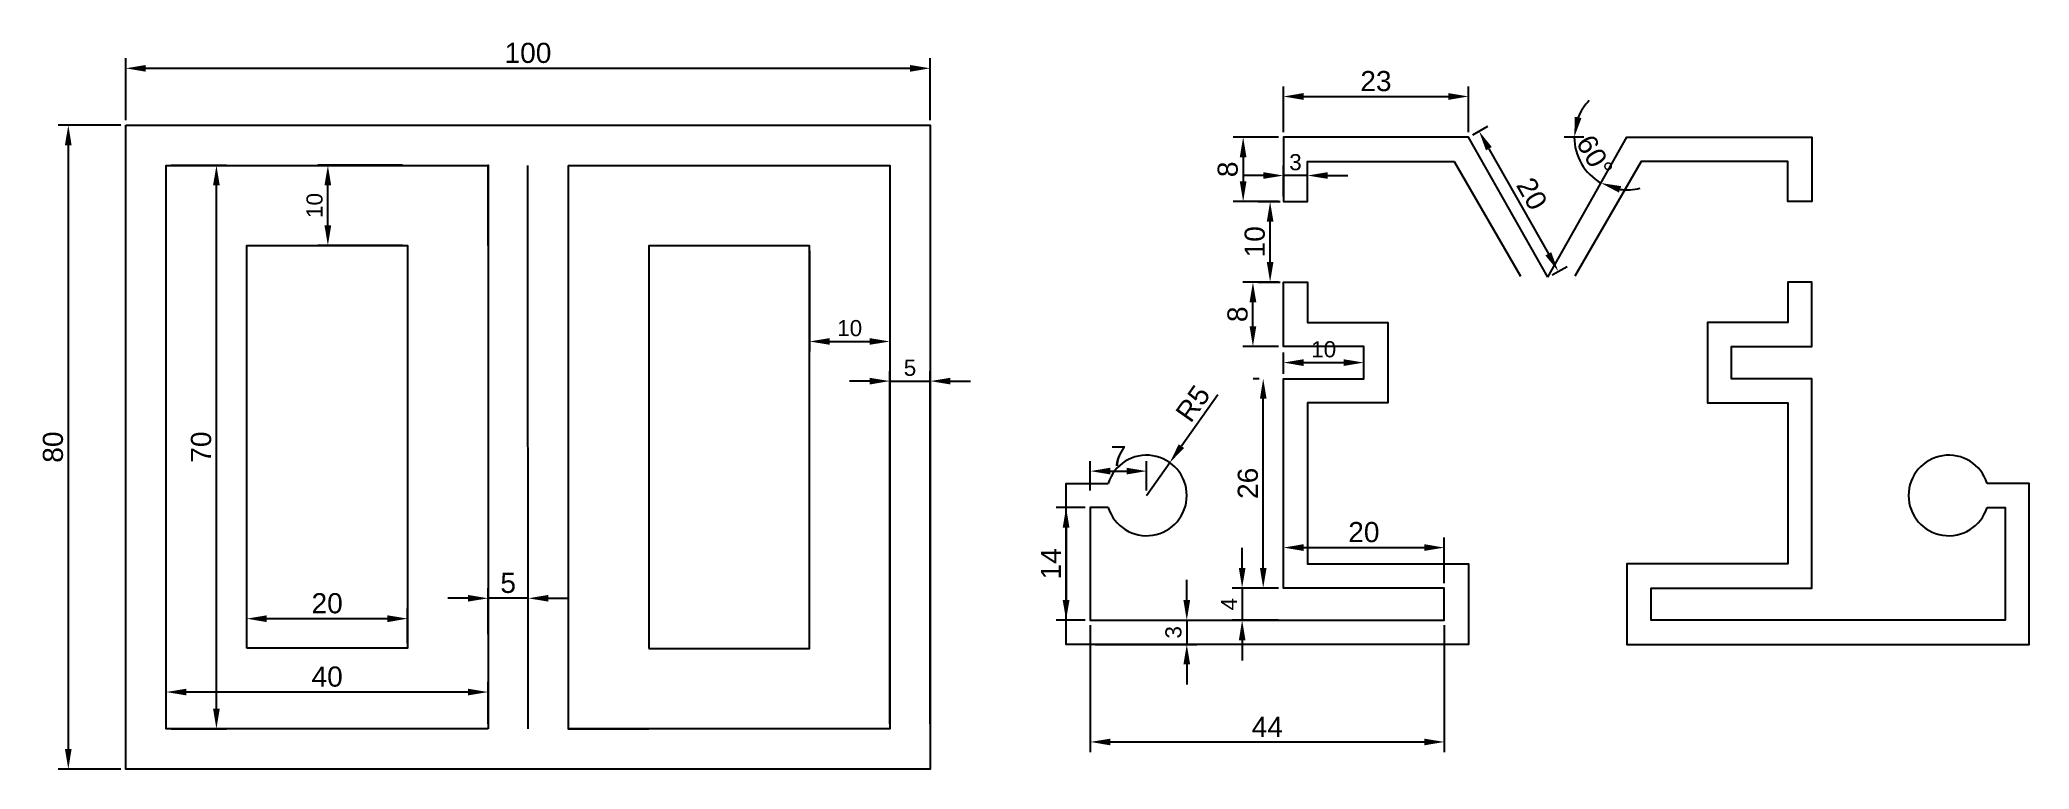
# Model space of a CAD drawing. Header units: millimetres. Extents: x 3162 to 3409, y 1725 to 1816.
import ezdxf

# ---------------------------------------------------------------- set-up
doc = ezdxf.new("R2010")
doc.units = ezdxf.units.MM
doc.styles.get("Standard").update_dxf_attribs({"font": 'arial.ttf'})
doc.dimstyles.new('ISO-25', dxfattribs={"dimtxt": 2.5, "dimasz": 2.5, "dimexe": 1.25, "dimexo": 0.625, "dimtad": 1, "dimtxsty": 'Standard', "dimcen": 2.5, "dimadec": 0, "dimazin": 0, "dimtfac": 1, "dimtmove": 0, "dimatfit": 3, "dimfxl": 1, "dimarcsym": 0})

# ---------------------------------------------------------------- blocks, each defined once
blk = doc.blocks.new('*D12')
at = {"color": 0, "linetype": 'Continuous', "lineweight": -2, "transparency": 16777216}
for p, q in [((3172.6, 1806.04), (3172.6, 1813.72)), ((3175.1, 1812.47), (3270.1, 1812.47)), ((3272.6, 1806.04), (3272.6, 1813.72))]:
    blk.add_line(p, q, dxfattribs=at)
at = {"color": 0, "linetype": 'Continuous', "transparency": 16777216}
for points in [[(3175.1, 1812.88), (3175.1, 1812.05), (3172.6, 1812.47)], [(3270.1, 1812.88), (3270.1, 1812.05), (3272.6, 1812.47)]]:
    blk.add_solid(points, dxfattribs=at)
at = {"layer": 'Defpoints', "color": 0, "linetype": 'Continuous', "transparency": 16777216}
for p in [(3272.6, 1812.47), (3172.6, 1805.42), (3272.6, 1805.42)]:
    blk.add_point(p, dxfattribs=at)
at = {"color": 0, "linetype": 'Continuous', "transparency": 16777216, "insert": (3222.6, 1814.37), "char_height": 2.5, "attachment_point": 5}
blk.add_mtext('100', dxfattribs=at)
blk = doc.blocks.new('*D13')
at = {"color": 0, "linetype": 'Continuous', "lineweight": -2, "transparency": 16777216}
for p, q in [((3171.98, 1805.42), (3164.22, 1805.42)), ((3165.47, 1802.92), (3165.47, 1727.92)), ((3171.98, 1725.42), (3164.22, 1725.42))]:
    blk.add_line(p, q, dxfattribs=at)
at = {"color": 0, "linetype": 'Continuous', "transparency": 16777216}
for points in [[(3165.05, 1802.92), (3165.88, 1802.92), (3165.47, 1805.42)], [(3165.05, 1727.92), (3165.88, 1727.92), (3165.47, 1725.42)]]:
    blk.add_solid(points, dxfattribs=at)
at = {"layer": 'Defpoints', "color": 0, "linetype": 'Continuous', "transparency": 16777216}
for p in [(3172.6, 1805.42), (3165.47, 1725.42), (3172.6, 1725.42)]:
    blk.add_point(p, dxfattribs=at)
at = {"color": 0, "linetype": 'Continuous', "transparency": 16777216, "insert": (3163.57, 1765.42), "char_height": 2.5, "attachment_point": 5, "rotation": 90}
blk.add_mtext('80', dxfattribs=at)
blk = doc.blocks.new('*D14')
at = {"color": 0, "linetype": 'Continuous', "lineweight": -2, "transparency": 16777216}
for p, q in [((3177.64, 1731.04), (3177.64, 1736.25)), ((3217.64, 1731.04), (3217.64, 1736.25)), ((3215.14, 1735), (3180.14, 1735))]:
    blk.add_line(p, q, dxfattribs=at)
at = {"color": 0, "linetype": 'Continuous', "transparency": 16777216}
for points in [[(3180.14, 1735.41), (3180.14, 1734.58), (3177.64, 1735)], [(3215.14, 1735.41), (3215.14, 1734.58), (3217.64, 1735)]]:
    blk.add_solid(points, dxfattribs=at)
at = {"layer": 'Defpoints', "color": 0, "linetype": 'Continuous', "transparency": 16777216}
for p in [(3177.64, 1735), (3177.64, 1730.42), (3217.64, 1730.42)]:
    blk.add_point(p, dxfattribs=at)
at = {"color": 0, "linetype": 'Continuous', "transparency": 16777216, "insert": (3197.64, 1736.9), "char_height": 2.5, "attachment_point": 5}
blk.add_mtext('40', dxfattribs=at)
blk = doc.blocks.new('*D15')
at = {"color": 0, "linetype": 'Continuous', "lineweight": -2, "transparency": 16777216}
for p, q in [((3187.64, 1741.07), (3187.64, 1745.36)), ((3205.14, 1744.11), (3190.14, 1744.11)), ((3207.64, 1741.07), (3207.64, 1745.36))]:
    blk.add_line(p, q, dxfattribs=at)
at = {"color": 0, "linetype": 'Continuous', "transparency": 16777216}
for points in [[(3190.14, 1744.53), (3190.14, 1743.69), (3187.64, 1744.11)], [(3205.14, 1744.53), (3205.14, 1743.69), (3207.64, 1744.11)]]:
    blk.add_solid(points, dxfattribs=at)
at = {"layer": 'Defpoints', "color": 0, "linetype": 'Continuous', "transparency": 16777216}
for p in [(3187.64, 1744.11), (3187.64, 1740.45), (3207.64, 1740.45)]:
    blk.add_point(p, dxfattribs=at)
at = {"color": 0, "linetype": 'Continuous', "transparency": 16777216, "insert": (3197.64, 1746.01), "char_height": 2.5, "attachment_point": 5}
blk.add_mtext('20', dxfattribs=at)
blk = doc.blocks.new('*D11')
at = {"color": 0, "linetype": 'Continuous', "lineweight": -2, "transparency": 16777216}
for p, q in [((3215.14, 1746.64), (3212.64, 1746.64)), ((3217.64, 1742.2), (3217.64, 1747.89)), ((3222.64, 1746.64), (3217.64, 1746.64)), ((3222.64, 1742.2), (3222.64, 1747.89)), ((3225.14, 1746.64), (3227.64, 1746.64))]:
    blk.add_line(p, q, dxfattribs=at)
at = {"color": 0, "linetype": 'Continuous', "transparency": 16777216}
for points in [[(3215.14, 1747.06), (3215.14, 1746.23), (3217.64, 1746.64)], [(3225.14, 1747.06), (3225.14, 1746.23), (3222.64, 1746.64)]]:
    blk.add_solid(points, dxfattribs=at)
at = {"layer": 'Defpoints', "color": 0, "linetype": 'Continuous', "transparency": 16777216}
for p in [(3217.64, 1746.64), (3217.64, 1741.58), (3222.64, 1741.58)]:
    blk.add_point(p, dxfattribs=at)
at = {"color": 0, "linetype": 'Continuous', "transparency": 16777216, "insert": (3220.14, 1748.54), "char_height": 2.5, "attachment_point": 5}
blk.add_mtext('5', dxfattribs=at)
blk = doc.blocks.new('*D16')
at = {"color": 0, "linetype": 'Continuous', "lineweight": -2, "transparency": 16777216}
for p, q in [((3207.01, 1800.42), (3196.48, 1800.42)), ((3197.73, 1792.95), (3197.73, 1797.92)), ((3207.01, 1790.45), (3196.48, 1790.45))]:
    blk.add_line(p, q, dxfattribs=at)
at = {"color": 0, "linetype": 'Continuous', "transparency": 16777216}
for points in [[(3197.31, 1797.92), (3198.14, 1797.92), (3197.73, 1800.42)], [(3197.31, 1792.95), (3198.14, 1792.95), (3197.73, 1790.45)]]:
    blk.add_solid(points, dxfattribs=at)
at = {"layer": 'Defpoints', "color": 0, "linetype": 'Continuous', "transparency": 16777216}
for p in [(3197.73, 1800.42), (3207.64, 1800.42), (3207.64, 1790.45)]:
    blk.add_point(p, dxfattribs=at)
at = {"color": 0, "linetype": 'Continuous', "transparency": 16777216, "insert": (3196.08, 1795.43), "char_height": 2, "attachment_point": 5, "rotation": 90}
blk.add_mtext('10', dxfattribs=at)
blk = doc.blocks.new('*D17')
at = {"color": 0, "linetype": 'Continuous', "lineweight": -2, "transparency": 16777216}
for p, q in [((3178.26, 1800.42), (3185.13, 1800.42)), ((3183.88, 1732.92), (3183.88, 1797.92)), ((3178.26, 1730.42), (3185.13, 1730.42))]:
    blk.add_line(p, q, dxfattribs=at)
at = {"color": 0, "linetype": 'Continuous', "transparency": 16777216}
for points in [[(3183.46, 1797.92), (3184.29, 1797.92), (3183.88, 1800.42)], [(3183.46, 1732.92), (3184.29, 1732.92), (3183.88, 1730.42)]]:
    blk.add_solid(points, dxfattribs=at)
at = {"layer": 'Defpoints', "color": 0, "linetype": 'Continuous', "transparency": 16777216}
for p in [(3177.64, 1800.42), (3183.88, 1800.42), (3177.64, 1730.42)]:
    blk.add_point(p, dxfattribs=at)
at = {"color": 0, "linetype": 'Continuous', "transparency": 16777216, "insert": (3181.98, 1765.42), "char_height": 2.5, "attachment_point": 5, "rotation": 90}
blk.add_mtext('70', dxfattribs=at)
blk = doc.blocks.new('*D18')
at = {"color": 0, "linetype": 'Continuous', "lineweight": -2, "transparency": 16777216}
for p, q in [((3257.6, 1789.79), (3257.6, 1777.29)), ((3267.57, 1789.79), (3267.57, 1777.29)), ((3260.1, 1778.54), (3265.07, 1778.54))]:
    blk.add_line(p, q, dxfattribs=at)
at = {"color": 0, "linetype": 'Continuous', "transparency": 16777216}
for points in [[(3260.1, 1778.96), (3260.1, 1778.13), (3257.6, 1778.54)], [(3265.07, 1778.96), (3265.07, 1778.13), (3267.57, 1778.54)]]:
    blk.add_solid(points, dxfattribs=at)
at = {"layer": 'Defpoints', "color": 0, "linetype": 'Continuous', "transparency": 16777216}
for p in [(3257.6, 1790.42), (3267.57, 1790.42), (3267.57, 1778.54)]:
    blk.add_point(p, dxfattribs=at)
at = {"color": 0, "linetype": 'Continuous', "transparency": 16777216, "insert": (3262.58, 1780.19), "char_height": 2, "attachment_point": 5}
blk.add_mtext('10', dxfattribs=at)
blk = doc.blocks.new('*D19')
at = {"color": 0, "linetype": 'Continuous', "lineweight": -2, "transparency": 16777216}
for p, q in [((3265.07, 1773.62), (3262.57, 1773.62)), ((3267.57, 1731.04), (3267.57, 1774.87)), ((3267.57, 1773.62), (3272.6, 1773.62)), ((3272.6, 1731.04), (3272.6, 1774.87)), ((3275.1, 1773.62), (3277.6, 1773.62))]:
    blk.add_line(p, q, dxfattribs=at)
at = {"color": 0, "linetype": 'Continuous', "transparency": 16777216}
for points in [[(3265.07, 1774.03), (3265.07, 1773.2), (3267.57, 1773.62)], [(3275.1, 1774.03), (3275.1, 1773.2), (3272.6, 1773.62)]]:
    blk.add_solid(points, dxfattribs=at)
at = {"layer": 'Defpoints', "color": 0, "linetype": 'Continuous', "transparency": 16777216}
for p in [(3272.6, 1773.62), (3267.57, 1730.42), (3272.6, 1730.42)]:
    blk.add_point(p, dxfattribs=at)
at = {"color": 0, "linetype": 'Continuous', "transparency": 16777216, "insert": (3270.08, 1775.26), "char_height": 2, "attachment_point": 5}
blk.add_mtext('5', dxfattribs=at)
blk = doc.blocks.new('*D42')
at = {"color": 0, "linetype": 'Continuous', "lineweight": -2, "transparency": 16777216}
for p, q in [((3316.49, 1804.54), (3316.49, 1810.22)), ((3339.49, 1804.54), (3339.49, 1810.22)), ((3318.99, 1808.97), (3336.99, 1808.97))]:
    blk.add_line(p, q, dxfattribs=at)
at = {"color": 0, "linetype": 'Continuous', "transparency": 16777216}
for points in [[(3318.99, 1809.39), (3318.99, 1808.55), (3316.49, 1808.97)], [(3336.99, 1809.39), (3336.99, 1808.55), (3339.49, 1808.97)]]:
    blk.add_solid(points, dxfattribs=at)
at = {"layer": 'Defpoints', "color": 0, "linetype": 'Continuous', "transparency": 16777216}
for p in [(3339.49, 1808.97), (3316.49, 1803.92), (3339.49, 1803.92)]:
    blk.add_point(p, dxfattribs=at)
at = {"color": 0, "linetype": 'Continuous', "transparency": 16777216, "insert": (3327.99, 1810.87), "char_height": 2.5, "attachment_point": 5}
blk.add_mtext('23', dxfattribs=at)
blk = doc.blocks.new('*D43')
at = {"color": 0, "linetype": 'Continuous', "lineweight": -2, "transparency": 16777216}
for p, q in [((3340.03, 1804.22), (3341.89, 1805.28)), ((3342.03, 1802.48), (3349.42, 1789.43)), ((3349.88, 1786.82), (3351.74, 1787.87))]:
    blk.add_line(p, q, dxfattribs=at)
at = {"color": 0, "linetype": 'Continuous', "transparency": 16777216}
for points in [[(3342.4, 1802.69), (3341.67, 1802.28), (3340.8, 1804.66)], [(3349.78, 1789.63), (3349.06, 1789.22), (3350.65, 1787.25)]]:
    blk.add_solid(points, dxfattribs=at)
at = {"layer": 'Defpoints', "color": 0, "linetype": 'Continuous', "transparency": 16777216}
for p in [(3339.49, 1803.92), (3349.33, 1786.51), (3350.65, 1787.25)]:
    blk.add_point(p, dxfattribs=at)
at = {"color": 0, "linetype": 'Continuous', "transparency": 16777216, "insert": (3347.38, 1796.89), "char_height": 2.5, "attachment_point": 5, "rotation": 299.503}
blk.add_mtext('20', dxfattribs=at)
blk = doc.blocks.new('*D44')
at = {"color": 0, "linetype": 'Continuous', "lineweight": -2, "transparency": 16777216}
blk.add_line((3353.83, 1803.92), (3351.39, 1803.92), dxfattribs=at)
for start, end in [(135.9298, 157.9649), (180, 240.497), (262.5321, 284.5672)]:
    blk.add_arc((3359.18, 1803.92), 6.54, start, end, dxfattribs=at)
at = {"color": 0, "linetype": 'Continuous', "transparency": 16777216}
for points in [[(3353.53, 1806.29), (3352.71, 1806.45), (3352.64, 1803.92)], [(3358.2, 1797.03), (3358.47, 1797.83), (3355.96, 1798.22)]]:
    blk.add_solid(points, dxfattribs=at)
at = {"layer": 'Defpoints', "color": 0, "linetype": 'Continuous', "transparency": 16777216}
for p in [(3354.46, 1803.92), (3359.18, 1803.92), (3359.18, 1803.92), (3353.04, 1801.66), (3349.33, 1786.51)]:
    blk.add_point(p, dxfattribs=at)
at = {"color": 0, "linetype": 'Continuous', "transparency": 16777216, "insert": (3355.18, 1801.58), "char_height": 2.5, "attachment_point": 5, "rotation": 300.2485}
blk.add_mtext('60°', dxfattribs=at)
blk = doc.blocks.new('*D45')
at = {"color": 0, "linetype": 'Continuous', "lineweight": -2, "transparency": 16777216}
for p, q in [((3292.49, 1743.29), (3292.49, 1727.55)), ((3336.49, 1743.29), (3336.49, 1727.55)), ((3294.99, 1728.8), (3333.99, 1728.8))]:
    blk.add_line(p, q, dxfattribs=at)
at = {"color": 0, "linetype": 'Continuous', "transparency": 16777216}
for points in [[(3294.99, 1729.21), (3294.99, 1728.38), (3292.49, 1728.8)], [(3333.99, 1729.21), (3333.99, 1728.38), (3336.49, 1728.8)]]:
    blk.add_solid(points, dxfattribs=at)
at = {"layer": 'Defpoints', "color": 0, "linetype": 'Continuous', "transparency": 16777216}
for p in [(3292.49, 1743.92), (3336.49, 1743.92), (3336.49, 1728.8)]:
    blk.add_point(p, dxfattribs=at)
at = {"color": 0, "linetype": 'Continuous', "transparency": 16777216, "insert": (3314.49, 1730.67), "char_height": 2.5, "attachment_point": 5}
blk.add_mtext('44', dxfattribs=at)
blk = doc.blocks.new('*D46')
at = {"color": 0, "linetype": 'Continuous', "lineweight": -2, "transparency": 16777216}
for p, q in [((3304.48, 1746.42), (3304.48, 1748.92)), ((3293.11, 1743.92), (3305.73, 1743.92)), ((3304.48, 1743.92), (3304.48, 1740.92)), ((3293.11, 1740.92), (3305.73, 1740.92)), ((3304.48, 1738.42), (3304.48, 1735.92))]:
    blk.add_line(p, q, dxfattribs=at)
at = {"color": 0, "linetype": 'Continuous', "transparency": 16777216}
for points in [[(3304.06, 1746.42), (3304.9, 1746.42), (3304.48, 1743.92)], [(3304.06, 1738.42), (3304.9, 1738.42), (3304.48, 1740.92)]]:
    blk.add_solid(points, dxfattribs=at)
at = {"layer": 'Defpoints', "color": 0, "linetype": 'Continuous', "transparency": 16777216}
for p in [(3292.49, 1743.92), (3292.49, 1740.92), (3304.48, 1740.92)]:
    blk.add_point(p, dxfattribs=at)
at = {"color": 0, "linetype": 'Continuous', "transparency": 16777216, "insert": (3302.83, 1742.42), "char_height": 2, "attachment_point": 5, "rotation": 90}
blk.add_mtext('3', dxfattribs=at)
blk = doc.blocks.new('*D47')
at = {"color": 0, "linetype": 'Continuous', "lineweight": -2, "transparency": 16777216}
for p, q in [((3291.86, 1757.92), (3288.23, 1757.92)), ((3289.48, 1755.42), (3289.48, 1746.42)), ((3291.86, 1743.92), (3288.23, 1743.92))]:
    blk.add_line(p, q, dxfattribs=at)
at = {"color": 0, "linetype": 'Continuous', "transparency": 16777216}
for points in [[(3289.06, 1755.42), (3289.9, 1755.42), (3289.48, 1757.92)], [(3289.06, 1746.42), (3289.9, 1746.42), (3289.48, 1743.92)]]:
    blk.add_solid(points, dxfattribs=at)
at = {"layer": 'Defpoints', "color": 0, "linetype": 'Continuous', "transparency": 16777216}
for p in [(3292.49, 1757.92), (3289.48, 1743.92), (3292.49, 1743.92)]:
    blk.add_point(p, dxfattribs=at)
at = {"color": 0, "linetype": 'Continuous', "transparency": 16777216, "insert": (3287.6, 1750.92), "char_height": 2.5, "attachment_point": 5, "rotation": 90}
blk.add_mtext('14', dxfattribs=at)
blk = doc.blocks.new('*D37')
at = {"color": 0, "linetype": 'Continuous', "lineweight": -2, "transparency": 16777216}
for p, q in [((3308.33, 1771.9), (3303.82, 1765.54)), ((3299.49, 1759.42), (3302.37, 1763.5))]:
    blk.add_line(p, q, dxfattribs=at)
at = {"color": 0, "linetype": 'Continuous', "transparency": 16777216}
blk.add_solid([(3303.48, 1765.78), (3304.16, 1765.3), (3302.37, 1763.5)], dxfattribs=at)
at = {"layer": 'Defpoints', "color": 0, "linetype": 'Continuous', "transparency": 16777216}
for p in [(3302.37, 1763.5), (3299.49, 1759.42)]:
    blk.add_point(p, dxfattribs=at)
at = {"color": 0, "linetype": 'Continuous', "transparency": 16777216, "insert": (3305.25, 1770.83), "char_height": 2.5, "attachment_point": 5, "rotation": 54.6945}
blk.add_mtext('R5', dxfattribs=at)
blk = doc.blocks.new('*D38')
at = {"color": 0, "linetype": 'Continuous', "lineweight": -2, "transparency": 16777216}
for p, q in [((3292.49, 1760.04), (3292.49, 1763.69)), ((3299.49, 1760.04), (3299.49, 1763.69)), ((3294.99, 1762.44), (3296.99, 1762.44))]:
    blk.add_line(p, q, dxfattribs=at)
at = {"color": 0, "linetype": 'Continuous', "transparency": 16777216}
for points in [[(3294.99, 1762.86), (3294.99, 1762.02), (3292.49, 1762.44)], [(3296.99, 1762.86), (3296.99, 1762.02), (3299.49, 1762.44)]]:
    blk.add_solid(points, dxfattribs=at)
at = {"layer": 'Defpoints', "color": 0, "linetype": 'Continuous', "transparency": 16777216}
for p in [(3299.49, 1762.44), (3292.49, 1759.42), (3299.49, 1759.42)]:
    blk.add_point(p, dxfattribs=at)
at = {"color": 0, "linetype": 'Continuous', "transparency": 16777216, "insert": (3295.99, 1764.32), "char_height": 2.5, "attachment_point": 5}
blk.add_mtext('7', dxfattribs=at)
blk = doc.blocks.new('*D48')
at = {"color": 0, "linetype": 'Continuous', "lineweight": -2, "transparency": 16777216}
for p, q in [((3311.36, 1750.42), (3311.36, 1752.92)), ((3315.86, 1747.92), (3310.11, 1747.92)), ((3311.36, 1747.92), (3311.36, 1743.92)), ((3315.86, 1743.92), (3310.11, 1743.92)), ((3311.36, 1741.42), (3311.36, 1738.92))]:
    blk.add_line(p, q, dxfattribs=at)
at = {"color": 0, "linetype": 'Continuous', "transparency": 16777216}
for points in [[(3310.95, 1750.42), (3311.78, 1750.42), (3311.36, 1747.92)], [(3310.95, 1741.42), (3311.78, 1741.42), (3311.36, 1743.92)]]:
    blk.add_solid(points, dxfattribs=at)
at = {"layer": 'Defpoints', "color": 0, "linetype": 'Continuous', "transparency": 16777216}
for p in [(3316.49, 1747.92), (3311.36, 1743.92), (3316.49, 1743.92)]:
    blk.add_point(p, dxfattribs=at)
at = {"color": 0, "linetype": 'Continuous', "transparency": 16777216, "insert": (3309.74, 1745.92), "char_height": 2, "attachment_point": 5, "rotation": 90}
blk.add_mtext('4', dxfattribs=at)
blk = doc.blocks.new('*D49')
at = {"color": 0, "linetype": 'Continuous', "lineweight": -2, "transparency": 16777216}
for p, q in [((3316.49, 1748.54), (3316.49, 1754.19)), ((3336.49, 1748.54), (3336.49, 1754.19)), ((3318.99, 1752.94), (3333.99, 1752.94))]:
    blk.add_line(p, q, dxfattribs=at)
at = {"color": 0, "linetype": 'Continuous', "transparency": 16777216}
for points in [[(3318.99, 1753.36), (3318.99, 1752.53), (3316.49, 1752.94)], [(3333.99, 1753.36), (3333.99, 1752.53), (3336.49, 1752.94)]]:
    blk.add_solid(points, dxfattribs=at)
at = {"layer": 'Defpoints', "color": 0, "linetype": 'Continuous', "transparency": 16777216}
for p in [(3336.49, 1752.94), (3316.49, 1747.92), (3336.49, 1747.92)]:
    blk.add_point(p, dxfattribs=at)
at = {"color": 0, "linetype": 'Continuous', "transparency": 16777216, "insert": (3326.49, 1754.85), "char_height": 2.5, "attachment_point": 5}
blk.add_mtext('20', dxfattribs=at)
blk = doc.blocks.new('*D39')
at = {"color": 0, "linetype": 'Continuous', "lineweight": -2, "transparency": 16777216}
for p, q in [((3313.47, 1773.92), (3312.73, 1773.92)), ((3313.98, 1750.42), (3313.98, 1771.42)), ((3313.47, 1747.92), (3312.73, 1747.92))]:
    blk.add_line(p, q, dxfattribs=at)
at = {"color": 0, "linetype": 'Continuous', "transparency": 16777216}
for points in [[(3313.57, 1771.42), (3314.4, 1771.42), (3313.98, 1773.92)], [(3313.57, 1750.42), (3314.4, 1750.42), (3313.98, 1747.92)]]:
    blk.add_solid(points, dxfattribs=at)
at = {"layer": 'Defpoints', "color": 0, "linetype": 'Continuous', "transparency": 16777216}
for p in [(3313.98, 1773.92), (3314.09, 1773.92), (3314.09, 1747.92)]:
    blk.add_point(p, dxfattribs=at)
at = {"color": 0, "linetype": 'Continuous', "transparency": 16777216, "insert": (3312.08, 1760.92), "char_height": 2.5, "attachment_point": 5, "rotation": 90}
blk.add_mtext('26', dxfattribs=at)
blk = doc.blocks.new('*D50')
at = {"color": 0, "linetype": 'Continuous', "lineweight": -2, "transparency": 16777216}
for p, q in [((3316.49, 1774.54), (3316.49, 1777.17)), ((3318.99, 1775.92), (3323.99, 1775.92)), ((3326.49, 1774.54), (3326.49, 1777.17))]:
    blk.add_line(p, q, dxfattribs=at)
at = {"color": 0, "linetype": 'Continuous', "transparency": 16777216}
for points in [[(3318.99, 1776.33), (3318.99, 1775.5), (3316.49, 1775.92)], [(3323.99, 1776.33), (3323.99, 1775.5), (3326.49, 1775.92)]]:
    blk.add_solid(points, dxfattribs=at)
at = {"layer": 'Defpoints', "color": 0, "linetype": 'Continuous', "transparency": 16777216}
for p in [(3326.49, 1775.92), (3316.49, 1773.92), (3326.49, 1773.92)]:
    blk.add_point(p, dxfattribs=at)
at = {"color": 0, "linetype": 'Continuous', "transparency": 16777216, "insert": (3321.49, 1777.56), "char_height": 2, "attachment_point": 5}
blk.add_mtext('10', dxfattribs=at)
blk = doc.blocks.new('*D51')
at = {"color": 0, "linetype": 'Continuous', "lineweight": -2, "transparency": 16777216}
for p, q in [((3315.86, 1785.92), (3311.45, 1785.92)), ((3312.7, 1780.42), (3312.7, 1783.42)), ((3315.86, 1777.92), (3311.45, 1777.92))]:
    blk.add_line(p, q, dxfattribs=at)
at = {"color": 0, "linetype": 'Continuous', "transparency": 16777216}
for points in [[(3312.29, 1783.42), (3313.12, 1783.42), (3312.7, 1785.92)], [(3312.29, 1780.42), (3313.12, 1780.42), (3312.7, 1777.92)]]:
    blk.add_solid(points, dxfattribs=at)
at = {"layer": 'Defpoints', "color": 0, "linetype": 'Continuous', "transparency": 16777216}
for p in [(3312.7, 1785.92), (3316.49, 1785.92), (3316.49, 1777.92)]:
    blk.add_point(p, dxfattribs=at)
at = {"color": 0, "linetype": 'Continuous', "transparency": 16777216, "insert": (3310.8, 1781.92), "char_height": 2.5, "attachment_point": 5, "rotation": 90}
blk.add_mtext('8', dxfattribs=at)
blk = doc.blocks.new('*D40')
at = {"color": 0, "linetype": 'Continuous', "lineweight": -2, "transparency": 16777216}
for p, q in [((3313.33, 1795.92), (3316.09, 1795.92)), ((3314.84, 1788.42), (3314.84, 1793.42)), ((3313.33, 1785.92), (3316.09, 1785.92))]:
    blk.add_line(p, q, dxfattribs=at)
at = {"color": 0, "linetype": 'Continuous', "transparency": 16777216}
for points in [[(3314.42, 1793.42), (3315.25, 1793.42), (3314.84, 1795.92)], [(3314.42, 1788.42), (3315.25, 1788.42), (3314.84, 1785.92)]]:
    blk.add_solid(points, dxfattribs=at)
at = {"layer": 'Defpoints', "color": 0, "linetype": 'Continuous', "transparency": 16777216}
for p in [(3312.7, 1795.92), (3314.84, 1795.92), (3312.7, 1785.92)]:
    blk.add_point(p, dxfattribs=at)
at = {"color": 0, "linetype": 'Continuous', "transparency": 16777216, "insert": (3312.94, 1790.92), "char_height": 2.5, "attachment_point": 5, "rotation": 90}
blk.add_mtext('10', dxfattribs=at)
blk = doc.blocks.new('*D41')
at = {"color": 0, "linetype": 'Continuous', "lineweight": -2, "transparency": 16777216}
for p, q in [((3315.86, 1803.92), (3310.24, 1803.92)), ((3311.49, 1801.42), (3311.49, 1798.42)), ((3315.86, 1795.92), (3310.24, 1795.92))]:
    blk.add_line(p, q, dxfattribs=at)
at = {"color": 0, "linetype": 'Continuous', "transparency": 16777216}
for points in [[(3311.07, 1801.42), (3311.9, 1801.42), (3311.49, 1803.92)], [(3311.07, 1798.42), (3311.9, 1798.42), (3311.49, 1795.92)]]:
    blk.add_solid(points, dxfattribs=at)
at = {"layer": 'Defpoints', "color": 0, "linetype": 'Continuous', "transparency": 16777216}
for p in [(3316.49, 1803.92), (3311.49, 1795.92), (3316.49, 1795.92)]:
    blk.add_point(p, dxfattribs=at)
at = {"color": 0, "linetype": 'Continuous', "transparency": 16777216, "insert": (3309.58, 1799.92), "char_height": 2.5, "attachment_point": 5, "rotation": 90}
blk.add_mtext('8', dxfattribs=at)
blk = doc.blocks.new('*D52')
at = {"color": 0, "linetype": 'Continuous', "lineweight": -2, "transparency": 16777216}
for p, q in [((3316.49, 1796.54), (3316.49, 1800.4)), ((3319.49, 1796.54), (3319.49, 1800.4)), ((3313.99, 1799.15), (3311.49, 1799.15)), ((3319.49, 1799.15), (3316.49, 1799.15)), ((3321.99, 1799.15), (3324.49, 1799.15))]:
    blk.add_line(p, q, dxfattribs=at)
at = {"color": 0, "linetype": 'Continuous', "transparency": 16777216}
for points in [[(3313.99, 1799.57), (3313.99, 1798.74), (3316.49, 1799.15)], [(3321.99, 1799.57), (3321.99, 1798.74), (3319.49, 1799.15)]]:
    blk.add_solid(points, dxfattribs=at)
at = {"layer": 'Defpoints', "color": 0, "linetype": 'Continuous', "transparency": 16777216}
for p in [(3316.49, 1799.15), (3316.49, 1795.92), (3319.49, 1795.92)]:
    blk.add_point(p, dxfattribs=at)
at = {"color": 0, "linetype": 'Continuous', "transparency": 16777216, "insert": (3317.99, 1800.8), "char_height": 2, "attachment_point": 5}
blk.add_mtext('3', dxfattribs=at)

msp = doc.modelspace()

# ---------------------------------------------------------------- linework, layer by layer
for points in [[(3172.603, 1805.418), (3272.603, 1805.418), (3272.603, 1725.418), (3172.603, 1725.418)], [(3187.638, 1740.447), (3187.638, 1790.447), (3207.638, 1790.447), (3207.638, 1740.447)], [(3237.603, 1740.418), (3257.603, 1740.418), (3257.603, 1790.418), (3237.603, 1790.418)]]:
    msp.add_lwpolyline(points, close=True)
for points in [[(3349.335, 1786.509), (3339.485, 1803.915), (3316.485, 1803.915), (3316.485, 1795.915), (3319.485, 1795.915), (3319.485, 1800.915), (3337.719, 1800.915), (3345.956, 1786.648)], [(3349.335, 1786.509), (3359.184, 1803.915), (3382.184, 1803.915), (3382.184, 1795.915), (3379.184, 1795.915), (3379.184, 1800.915), (3360.95, 1800.915), (3352.713, 1786.648)], [(3217.638, 1730.418), (3177.638, 1730.418), (3177.638, 1800.418), (3217.638, 1800.418)], [(3217.638, 1790.447), (3217.638, 1800.447), (3217.638, 1730.418)], [(3222.638, 1730.418), (3222.603, 1800.418), (3222.603, 1800.418)], [(3227.603, 1800.418), (3267.567, 1800.418), (3267.567, 1730.418), (3227.603, 1730.418)], [(3227.603, 1800.418), (3227.603, 1730.418), (3237.603, 1730.418)], [(3294.716, 1757.915), (3292.485, 1757.915), (3292.485, 1743.915), (3336.485, 1743.915), (3336.485, 1747.915), (3316.485, 1747.915), (3316.485, 1773.915), (3326.485, 1773.915), (3326.485, 1777.915), (3316.485, 1777.915), (3316.485, 1785.915), (3319.485, 1785.915), (3319.485, 1780.915), (3329.485, 1780.915), (3329.485, 1770.915), (3319.485, 1770.915), (3319.485, 1750.915), (3339.485, 1750.915), (3339.485, 1740.915), (3289.485, 1740.915), (3289.485, 1760.915), (3294.716, 1760.915)], [(3403.954, 1757.915), (3406.184, 1757.915), (3406.184, 1743.915), (3362.184, 1743.915), (3362.184, 1747.915), (3382.184, 1747.915), (3382.184, 1773.915), (3372.184, 1773.915), (3372.184, 1777.915), (3382.184, 1777.915), (3382.184, 1785.915), (3379.184, 1785.915), (3379.184, 1780.915), (3369.184, 1780.915), (3369.184, 1770.915), (3379.184, 1770.915), (3379.184, 1750.915), (3359.184, 1750.915), (3359.184, 1740.915), (3409.184, 1740.915), (3409.184, 1760.915), (3403.954, 1760.915)]]:
    msp.add_lwpolyline(points)
for centre, start, end in [((3299.485, 1759.415), 197.4576, 162.5424), ((3399.184, 1759.415), 17.4576, 342.5424)]:
    msp.add_arc(centre, 5, start, end)

# ---------------------------------------------------------------- dimensions: what is measured, and where the dimension line sits
at = {"linetype": 'Continuous'}
for base, p1, p2, picture, middle in [((3272.603, 1812.466), (3172.603, 1805.418), (3272.603, 1805.418), '*D12', (3222.603, 1814.368)), ((3339.485, 1808.971), (3316.485, 1803.915), (3339.485, 1803.915), '*D42', (3327.985, 1810.873)), ((3299.485, 1762.442), (3292.485, 1759.415), (3299.485, 1759.415), '*D38', (3295.985, 1764.317)), ((3336.485, 1752.944), (3316.485, 1747.915), (3336.485, 1747.915), '*D49', (3326.485, 1754.845)), ((3217.638, 1746.643), (3222.638, 1741.58), (3217.638, 1741.58), '*D11', (3220.138, 1748.539)), ((3187.638, 1744.111), (3207.638, 1740.447), (3187.638, 1740.447), '*D15', (3197.638, 1746.013)), ((3177.638, 1734.997), (3217.638, 1730.418), (3177.638, 1730.418), '*D14', (3197.638, 1736.899))]:
    dim = msp.add_linear_dim(base=base, p1=p1, p2=p2, dimstyle='ISO-25', dxfattribs=at)
    dim.commit()
    dim.dimension.update_dxf_attribs({"geometry": picture, "text_midpoint": middle})
dim = msp.add_angular_dim_2l(base=(3353.044, 1801.661), line1=((3359.184, 1803.915), (3354.458, 1803.915)), line2=((3349.335, 1786.509), (3359.184, 1803.915)), dimstyle='ISO-25', dxfattribs=at)
dim.commit()
dim.dimension.update_dxf_attribs({"geometry": '*D44', "text_midpoint": (3355.176, 1801.578)})
for base, p1, p2, picture, middle in [((3165.467, 1725.418), (3172.603, 1805.418), (3172.603, 1725.418), '*D13', (3163.566, 1765.418)), ((3183.877, 1800.418), (3177.638, 1730.418), (3177.638, 1800.418), '*D17', (3181.976, 1765.418)), ((3314.838, 1795.915), (3312.702, 1785.915), (3312.702, 1795.915), '*D40', (3312.936, 1790.915)), ((3312.702, 1785.915), (3316.485, 1777.915), (3316.485, 1785.915), '*D51', (3310.801, 1781.915)), ((3313.984, 1773.915), (3314.09, 1747.915), (3314.09, 1773.915), '*D39', (3312.082, 1760.915))]:
    dim = msp.add_linear_dim(base=base, p1=p1, p2=p2, angle=90, dimstyle='ISO-25', dxfattribs=at)
    dim.commit()
    dim.dimension.update_dxf_attribs({"geometry": picture, "text_midpoint": middle})
dim = msp.add_aligned_dim(p1=(3339.485, 1803.915), p2=(3349.335, 1786.509), distance=1.512, dimstyle='ISO-25', dxfattribs=at)
dim.commit()
dim.dimension.update_dxf_attribs({"geometry": '*D43', "text_midpoint": (3347.381, 1796.893)})
for base, p1, p2, picture, middle in [((3311.485, 1795.915), (3316.485, 1803.915), (3316.485, 1795.915), '*D41', (3311.485, 1799.915)), ((3289.479, 1743.915), (3292.485, 1757.915), (3292.485, 1743.915), '*D47', (3289.479, 1750.915))]:
    dim = msp.add_linear_dim(base=base, p1=p1, p2=p2, angle=90, dimstyle='ISO-25', dxfattribs=at)
    dim.commit()
    dim.dimension.update_dxf_attribs({"geometry": picture, "text_midpoint": middle, "dimtype": 160})
for base, p1, p2, override, picture, middle in [((3197.727, 1800.418), (3207.638, 1790.447), (3207.638, 1800.418), {"dimtxt": 2, "dimlunit": 5}, '*D16', (3196.081, 1795.432)), ((3304.479, 1740.915), (3292.485, 1743.915), (3292.485, 1740.915), {"dimtxt": 2}, '*D46', (3302.832, 1742.415))]:
    dim = msp.add_linear_dim(base=base, p1=p1, p2=p2, angle=90, dimstyle='ISO-25', override=override, dxfattribs=at)
    dim.commit()
    dim.dimension.update_dxf_attribs({"geometry": picture, "text_midpoint": middle})
for base, p1, p2, override, picture, middle in [((3316.485, 1799.153), (3319.485, 1795.915), (3316.485, 1795.915), {"dimtxt": 2}, '*D52', (3317.985, 1800.8)), ((3267.567, 1778.542), (3257.603, 1790.418), (3267.567, 1790.418), {"dimtxt": 2, "dimlunit": 5}, '*D18', (3262.585, 1780.188)), ((3326.485, 1775.915), (3316.485, 1773.915), (3326.485, 1773.915), {"dimtxt": 2}, '*D50', (3321.485, 1777.562))]:
    dim = msp.add_linear_dim(base=base, p1=p1, p2=p2, dimstyle='ISO-25', override=override, dxfattribs=at)
    dim.commit()
    dim.dimension.update_dxf_attribs({"geometry": picture, "text_midpoint": middle})
dim = msp.add_linear_dim(base=(3272.603, 1773.618), p1=(3267.567, 1730.418), p2=(3272.603, 1730.418), dimstyle='ISO-25', override={"dimtxt": 2, "dimlunit": 5}, dxfattribs=at)
dim.commit()
dim.dimension.update_dxf_attribs({"geometry": '*D19', "text_midpoint": (3270.085, 1773.618), "dimtype": 160})
dim = msp.add_radius_dim(center=(3299.485, 1759.415), mpoint=(3302.375, 1763.496), dimstyle='ISO-25', dxfattribs=at)
dim.commit()
dim.dimension.update_dxf_attribs({"geometry": '*D37', "text_midpoint": (3305.249, 1770.835)})
dim = msp.add_linear_dim(base=(3311.364, 1743.915), p1=(3316.485, 1747.915), p2=(3316.485, 1743.915), angle=90, dimstyle='ISO-25', override={"dimtxt": 2}, dxfattribs=at)
dim.commit()
dim.dimension.update_dxf_attribs({"geometry": '*D48', "text_midpoint": (3311.364, 1745.915), "dimtype": 160})
dim = msp.add_linear_dim(base=(3336.485, 1728.796), p1=(3292.485, 1743.915), p2=(3336.485, 1743.915), dimstyle='ISO-25', dxfattribs=at)
dim.commit()
dim.dimension.update_dxf_attribs({"geometry": '*D45', "text_midpoint": (3314.485, 1728.796), "dimtype": 160})

doc.saveas('drawing.dxf')
